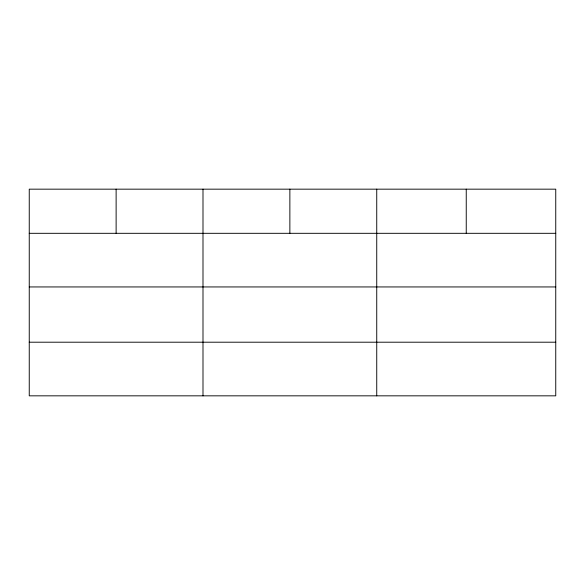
<?xml version="1.0" encoding="UTF-8"?>
<svg xmlns="http://www.w3.org/2000/svg" width="585" height="585" viewBox="0 0 585 585"><rect width="100%" height="100%" fill="white"/><g stroke="black" fill="none" stroke-linecap="round" stroke-linejoin="round"><path stroke-width="0.88" d="M555.75 286.942L555.75 189.167L29.25 189.167L29.25 395.833L555.75 395.833L555.75 286.942L29.25 286.942M29.25 233.313L555.75 233.313M29.25 342.203L555.75 342.203M466.245 189.167L466.245 233.313M376.74 189.167L376.74 395.833M289.867 189.167L289.867 233.313M202.995 189.167L202.995 395.833M116.123 189.167L116.123 233.313"/></g></svg>
